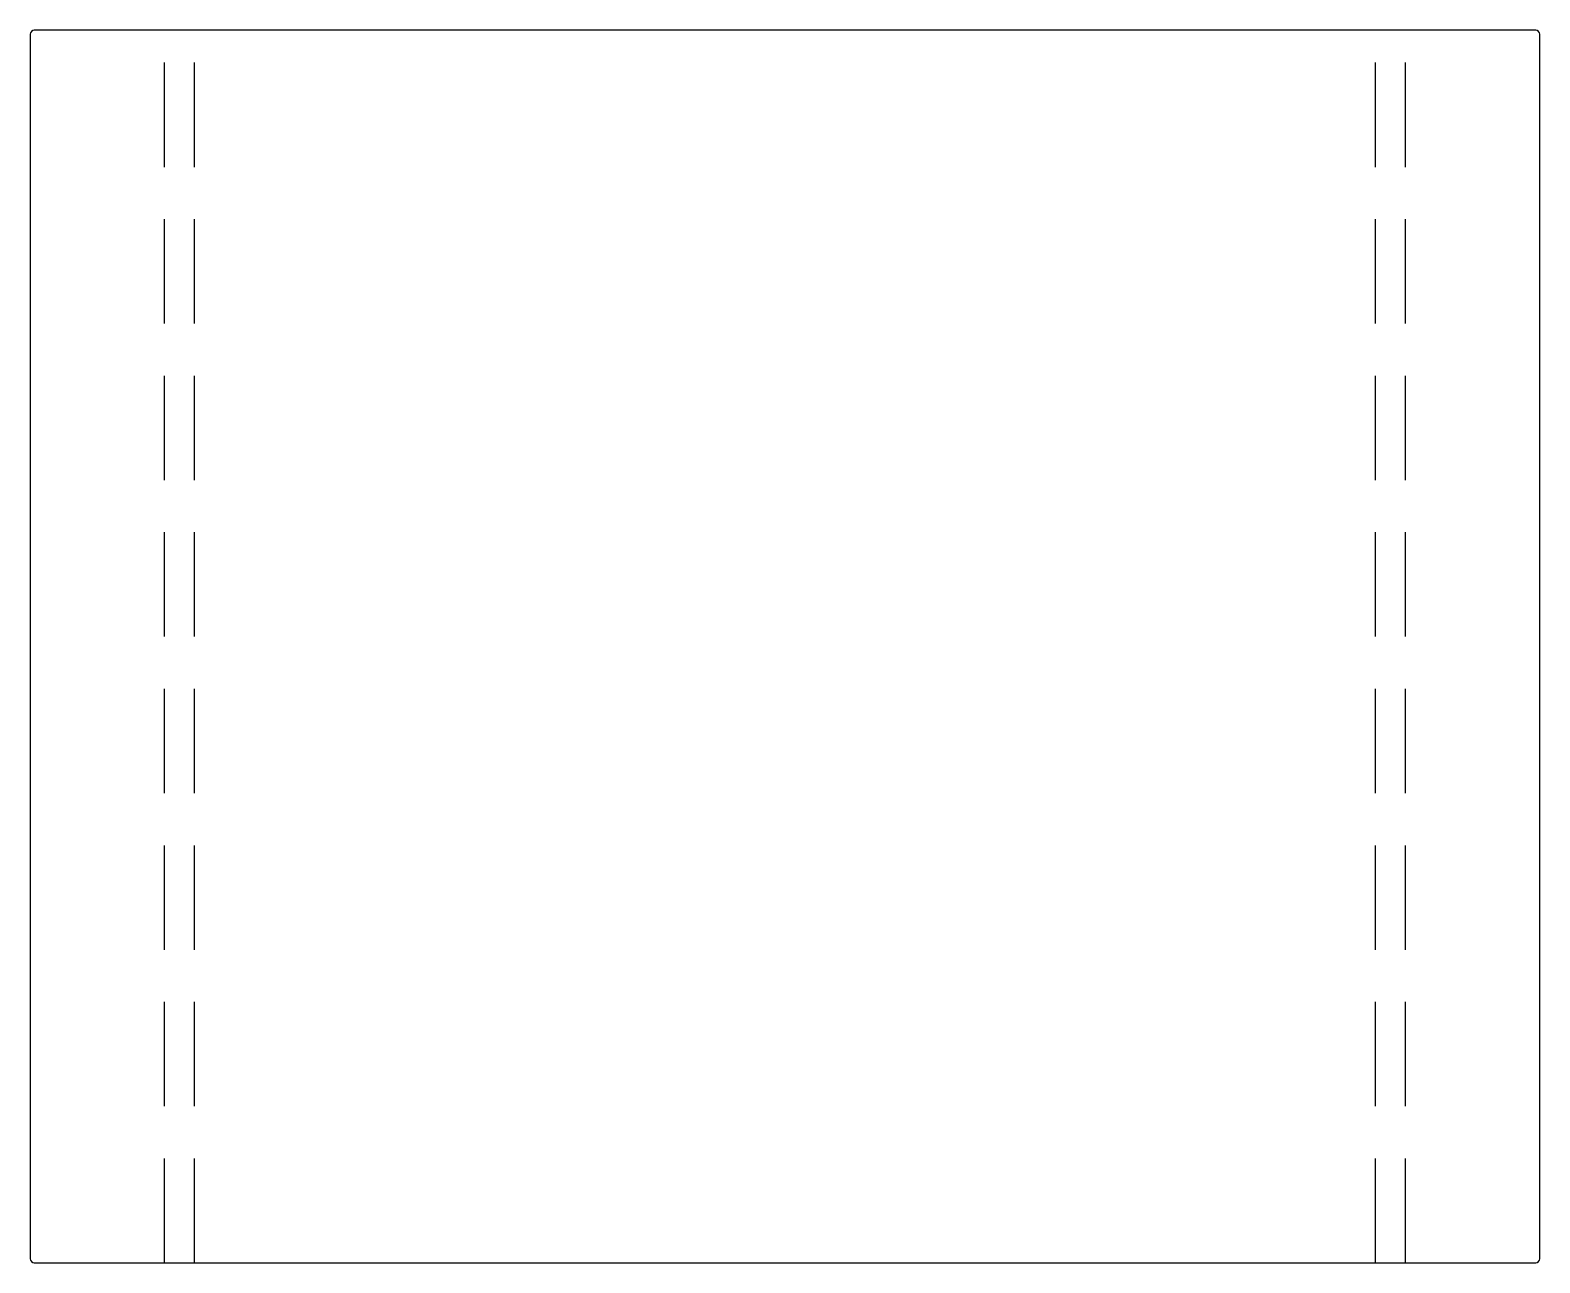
# Model space of a CAD drawing. Extents: x 0 to 184, y 0 to 150.
import ezdxf

# ---------------------------------------------------------------- set-up
doc = ezdxf.new("R2010")
doc.units = 0
doc.header["$MEASUREMENT"] = 0
doc.linetypes.add('DASHED', pattern=[19.05, 12.7, -6.35])
doc.layers.get('0').update_dxf_attribs({"linetype": 'CONTINUOUS'})

msp = doc.modelspace()

# ---------------------------------------------------------------- linework, layer by layer
for p, q in [((0, 149.5), (0, 0.5)), ((183.14, 150), (0.5, 150)), ((183.64, 0.5), (183.64, 149.5)), ((0.5, 0), (183.14, 0))]:
    msp.add_line(p, q)
at = {"linetype": 'DASHED'}
for p, q in [((16.32, 0), (16.32, 150)), ((20, 0), (20, 150)), ((163.64, 0), (163.64, 150)), ((167.32, 0), (167.32, 150))]:
    msp.add_line(p, q, dxfattribs=at)
for centre, start, end in [((0.5, 149.5), 90, 180), ((183.14, 149.5), 0, 90), ((0.5, 0.5), 180, 270), ((183.14, 0.5), 270, 0)]:
    msp.add_arc(centre, 0.5, start, end)

doc.saveas('drawing.dxf')
